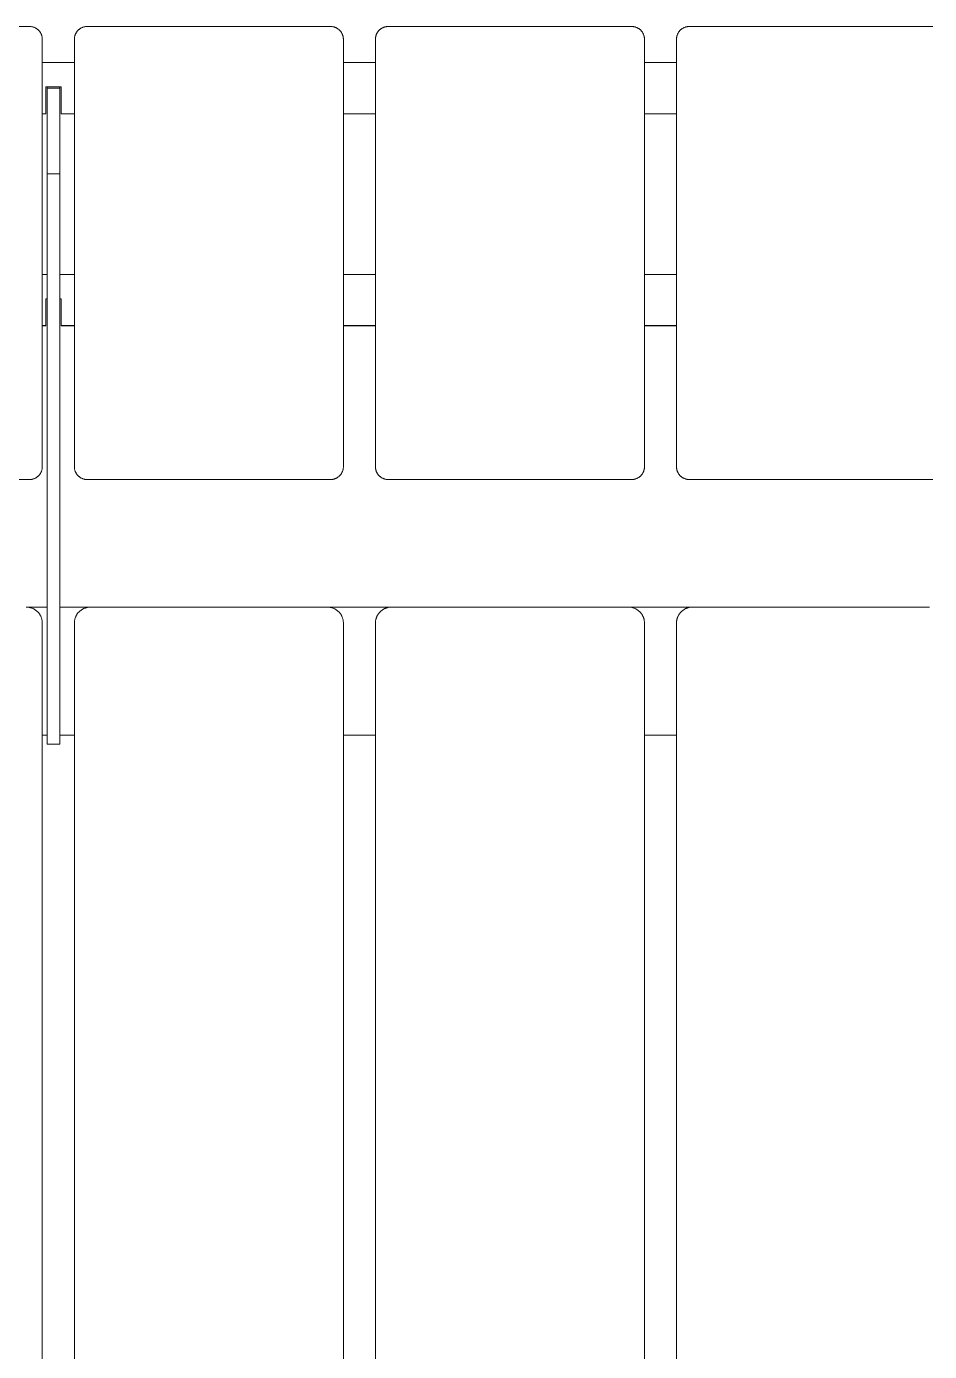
# Model space of a CAD drawing. Header units: inches. Extents: x -6 to 165, y -5 to 126.
# Drawn here: x 27.56 to 38.66, y 55.09 to 71.38 of the extents above; entities that cross this region are included whole.
import ezdxf

# ---------------------------------------------------------------- set-up
doc = ezdxf.new("R2010")
doc.units = ezdxf.units.IN
doc.layers.add('ZANO_R', color=7, linetype='Continuous', lineweight=0)

msp = doc.modelspace()

# ---------------------------------------------------------------- linework, layer by layer
at = {"layer": 'ZANO_R'}
for p, q in [((24.60321, 71.38154), (27.59634, 71.38154)), ((27.59634, 71.38154), (27.60171, 71.38145)), ((27.60171, 71.38145), (27.60709, 71.38117)), ((27.60709, 71.38117), (27.61245, 71.38071)), ((27.61245, 71.38071), (27.61779, 71.38007)), ((27.61779, 71.38007), (27.6231, 71.37925)), ((27.6231, 71.37925), (27.62839, 71.37824)), ((27.62839, 71.37824), (27.63363, 71.37706)), ((27.63363, 71.37706), (27.63884, 71.3757)), ((27.63884, 71.3757), (27.64399, 71.37416)), ((27.64399, 71.37416), (27.64909, 71.37244)), ((27.64909, 71.37244), (27.65413, 71.37056)), ((27.65413, 71.37056), (27.6591, 71.3685)), ((27.6591, 71.3685), (27.66399, 71.36627)), ((27.66399, 71.36627), (27.66881, 71.36388)), ((27.66881, 71.36388), (27.67355, 71.36132)), ((27.67355, 71.36132), (27.67819, 71.35861)), ((27.67819, 71.35861), (27.68274, 71.35573)), ((27.68274, 71.35573), (27.68718, 71.35271)), ((27.68718, 71.35271), (27.69152, 71.34953)), ((27.69152, 71.34953), (27.69575, 71.34621)), ((27.69575, 71.34621), (27.69987, 71.34274)), ((28.2017, 71.34274), (28.20582, 71.34621)), ((28.20582, 71.34621), (28.21005, 71.34953)), ((28.21005, 71.34953), (28.21439, 71.35271)), ((28.21439, 71.35271), (28.21884, 71.35573)), ((28.21884, 71.35573), (28.22338, 71.35861)), ((28.22338, 71.35861), (28.22803, 71.36132)), ((28.22803, 71.36132), (28.23276, 71.36388)), ((28.23276, 71.36388), (28.23758, 71.36627)), ((28.23758, 71.36627), (28.24247, 71.3685)), ((28.24247, 71.3685), (28.24744, 71.37056)), ((28.24744, 71.37056), (28.25248, 71.37244)), ((28.25248, 71.37244), (28.25758, 71.37416)), ((28.25758, 71.37416), (28.26273, 71.3757)), ((28.26273, 71.3757), (28.26794, 71.37706)), ((28.26794, 71.37706), (28.27318, 71.37824)), ((28.27318, 71.37824), (28.27847, 71.37925)), ((28.27847, 71.37925), (28.28378, 71.38007)), ((28.28378, 71.38007), (28.28913, 71.38071)), ((28.28913, 71.38071), (28.29448, 71.38117)), ((28.29448, 71.38117), (28.29986, 71.38145)), ((28.29986, 71.38145), (28.30524, 71.38154)), ((28.30524, 71.38154), (31.29836, 71.38154)), ((31.29836, 71.38154), (31.30374, 71.38145)), ((31.30374, 71.38145), (31.30911, 71.38117)), ((31.30911, 71.38117), (31.31447, 71.38071)), ((31.31447, 71.38071), (31.31981, 71.38007)), ((31.31981, 71.38007), (31.32513, 71.37925)), ((31.32513, 71.37925), (31.33041, 71.37824)), ((31.33041, 71.37824), (31.33566, 71.37706)), ((31.33566, 71.37706), (31.34087, 71.3757)), ((31.34087, 71.3757), (31.34602, 71.37416)), ((31.34602, 71.37416), (31.35112, 71.37244)), ((31.35112, 71.37244), (31.35616, 71.37056)), ((31.35616, 71.37056), (31.36113, 71.3685)), ((31.36113, 71.3685), (31.36602, 71.36627)), ((31.36602, 71.36627), (31.37084, 71.36388)), ((31.37084, 71.36388), (31.37557, 71.36132)), ((31.37557, 71.36132), (31.38022, 71.35861)), ((31.38022, 71.35861), (31.38476, 71.35573)), ((31.38476, 71.35573), (31.38921, 71.35271)), ((31.38921, 71.35271), (31.39355, 71.34953)), ((31.39355, 71.34953), (31.39778, 71.34621)), ((31.39778, 71.34621), (31.4019, 71.34274)), ((31.90373, 71.34274), (31.90785, 71.34621)), ((31.90785, 71.34621), (31.91208, 71.34953)), ((31.91208, 71.34953), (31.91642, 71.35271)), ((31.91642, 71.35271), (31.92086, 71.35573)), ((31.92086, 71.35573), (31.92541, 71.35861)), ((31.92541, 71.35861), (31.93005, 71.36132)), ((31.93005, 71.36132), (31.93479, 71.36388)), ((31.93479, 71.36388), (31.9396, 71.36627)), ((31.9396, 71.36627), (31.9445, 71.3685)), ((31.9445, 71.3685), (31.94947, 71.37056)), ((31.94947, 71.37056), (31.95451, 71.37244)), ((31.95451, 71.37244), (31.95961, 71.37416)), ((31.95961, 71.37416), (31.96476, 71.3757)), ((31.96476, 71.3757), (31.96996, 71.37706)), ((31.96996, 71.37706), (31.97521, 71.37824)), ((31.97521, 71.37824), (31.9805, 71.37925)), ((31.9805, 71.37925), (31.98581, 71.38007)), ((31.98581, 71.38007), (31.99115, 71.38071)), ((31.99115, 71.38071), (31.99651, 71.38117)), ((31.99651, 71.38117), (32.00188, 71.38145)), ((32.00188, 71.38145), (32.00726, 71.38154)), ((32.00726, 71.38154), (35.00039, 71.38154)), ((35.00039, 71.38154), (35.00577, 71.38145)), ((35.00577, 71.38145), (35.01114, 71.38117)), ((35.01114, 71.38117), (35.0165, 71.38071)), ((35.0165, 71.38071), (35.02184, 71.38007)), ((35.02184, 71.38007), (35.02716, 71.37925)), ((35.02716, 71.37925), (35.03244, 71.37824)), ((35.03244, 71.37824), (35.03769, 71.37706)), ((35.03769, 71.37706), (35.04289, 71.3757)), ((35.04289, 71.3757), (35.04805, 71.37416)), ((35.04805, 71.37416), (35.05315, 71.37244)), ((35.05315, 71.37244), (35.05818, 71.37056)), ((35.05818, 71.37056), (35.06315, 71.3685)), ((35.06315, 71.3685), (35.06805, 71.36627)), ((35.06805, 71.36627), (35.07287, 71.36388)), ((35.07287, 71.36388), (35.0776, 71.36132)), ((35.0776, 71.36132), (35.08224, 71.35861)), ((35.08224, 71.35861), (35.08679, 71.35573)), ((35.08679, 71.35573), (35.09124, 71.35271)), ((35.09124, 71.35271), (35.09558, 71.34953)), ((35.09558, 71.34953), (35.09981, 71.34621)), ((35.09981, 71.34621), (35.10392, 71.34274)), ((35.60576, 71.34274), (35.60987, 71.34621)), ((35.60987, 71.34621), (35.6141, 71.34953)), ((35.6141, 71.34953), (35.61844, 71.35271)), ((35.61844, 71.35271), (35.62289, 71.35573)), ((35.62289, 71.35573), (35.62744, 71.35861)), ((35.62744, 71.35861), (35.63208, 71.36132)), ((35.63208, 71.36132), (35.63681, 71.36388)), ((35.63681, 71.36388), (35.64163, 71.36627)), ((35.64163, 71.36627), (35.64653, 71.3685)), ((35.64653, 71.3685), (35.6515, 71.37056)), ((35.6515, 71.37056), (35.65654, 71.37244)), ((35.65654, 71.37244), (35.66163, 71.37416)), ((35.66163, 71.37416), (35.66679, 71.3757)), ((35.66679, 71.3757), (35.67199, 71.37706)), ((35.67199, 71.37706), (35.67724, 71.37824)), ((35.67724, 71.37824), (35.68252, 71.37925)), ((35.68252, 71.37925), (35.68784, 71.38007)), ((35.68784, 71.38007), (35.69318, 71.38071)), ((35.69318, 71.38071), (35.69854, 71.38117)), ((35.69854, 71.38117), (35.70391, 71.38145)), ((35.70391, 71.38145), (35.70929, 71.38154)), ((35.70929, 71.38154), (38.70242, 71.38154)), ((27.69987, 71.34274), (27.70386, 71.33914)), ((27.70386, 71.33914), (27.70773, 71.3354)), ((27.70773, 71.3354), (27.71147, 71.33153)), ((27.71147, 71.33153), (27.71507, 71.32754)), ((27.71507, 71.32754), (27.71854, 71.32342)), ((27.71854, 71.32342), (27.72186, 71.31919)), ((27.72186, 71.31919), (27.72504, 71.31485)), ((27.72504, 71.31485), (27.72806, 71.31041)), ((27.72806, 71.31041), (27.73094, 71.30586)), ((27.73094, 71.30586), (27.73365, 71.30121)), ((27.73365, 71.30121), (27.73621, 71.29648)), ((27.73621, 71.29648), (27.7386, 71.29166)), ((27.7386, 71.29166), (27.74083, 71.28677)), ((27.74083, 71.28677), (27.74289, 71.2818)), ((27.74289, 71.2818), (27.74477, 71.27676)), ((27.74477, 71.27676), (27.74649, 71.27166)), ((27.74649, 71.27166), (27.74803, 71.26651)), ((27.74803, 71.26651), (27.74939, 71.2613)), ((27.74939, 71.2613), (27.75057, 71.25606)), ((27.75057, 71.25606), (27.75158, 71.25077)), ((27.75158, 71.25077), (27.7524, 71.24546)), ((27.7524, 71.24546), (27.75304, 71.24012)), ((27.75304, 71.24012), (27.7535, 71.23476)), ((27.7535, 71.23476), (27.75378, 71.22938)), ((27.75378, 71.22938), (27.75387, 71.22401)), ((27.75387, 69.96671), (27.75387, 71.22401)), ((28.1477, 71.22401), (28.14779, 71.22938)), ((28.1477, 71.22401), (28.1477, 69.96671)), ((28.14779, 71.22938), (28.14807, 71.23476)), ((28.14807, 71.23476), (28.14853, 71.24012)), ((28.14853, 71.24012), (28.14917, 71.24546)), ((28.14917, 71.24546), (28.14999, 71.25077)), ((28.14999, 71.25077), (28.151, 71.25606)), ((28.151, 71.25606), (28.15218, 71.2613)), ((28.15218, 71.2613), (28.15354, 71.26651)), ((28.15354, 71.26651), (28.15508, 71.27166)), ((28.15508, 71.27166), (28.1568, 71.27676)), ((28.1568, 71.27676), (28.15869, 71.2818)), ((28.15869, 71.2818), (28.16074, 71.28677)), ((28.16074, 71.28677), (28.16297, 71.29166)), ((28.16297, 71.29166), (28.16536, 71.29648)), ((28.16536, 71.29648), (28.16792, 71.30121)), ((28.16792, 71.30121), (28.17064, 71.30586)), ((28.17064, 71.30586), (28.17351, 71.31041)), ((28.17351, 71.31041), (28.17654, 71.31485)), ((28.17654, 71.31485), (28.17971, 71.31919)), ((28.17971, 71.31919), (28.18304, 71.32342)), ((28.18304, 71.32342), (28.1865, 71.32754)), ((28.1865, 71.32754), (28.1901, 71.33153)), ((28.1901, 71.33153), (28.19384, 71.3354)), ((28.19384, 71.3354), (28.19771, 71.33914)), ((28.19771, 71.33914), (28.2017, 71.34274)), ((31.4019, 71.34274), (31.40589, 71.33914)), ((31.40589, 71.33914), (31.40976, 71.3354)), ((31.40976, 71.3354), (31.41349, 71.33153)), ((31.41349, 71.33153), (31.4171, 71.32754)), ((31.4171, 71.32754), (31.42056, 71.32342)), ((31.42056, 71.32342), (31.42389, 71.31919)), ((31.42389, 71.31919), (31.42706, 71.31485)), ((31.42706, 71.31485), (31.43009, 71.31041)), ((31.43009, 71.31041), (31.43296, 71.30586)), ((31.43296, 71.30586), (31.43568, 71.30121)), ((31.43568, 71.30121), (31.43824, 71.29648)), ((31.43824, 71.29648), (31.44063, 71.29166)), ((31.44063, 71.29166), (31.44285, 71.28677)), ((31.44285, 71.28677), (31.44491, 71.2818)), ((31.44491, 71.2818), (31.4468, 71.27676)), ((31.4468, 71.27676), (31.44852, 71.27166)), ((31.44852, 71.27166), (31.45006, 71.26651)), ((31.45006, 71.26651), (31.45142, 71.2613)), ((31.45142, 71.2613), (31.4526, 71.25606)), ((31.4526, 71.25606), (31.45361, 71.25077)), ((31.45361, 71.25077), (31.45443, 71.24546)), ((31.45443, 71.24546), (31.45507, 71.24012)), ((31.45507, 71.24012), (31.45553, 71.23476)), ((31.45553, 71.23476), (31.45581, 71.22938)), ((31.45581, 71.22938), (31.4559, 71.22401)), ((31.4559, 69.96671), (31.4559, 71.22401)), ((31.84973, 71.22401), (31.84982, 71.22938)), ((31.84973, 71.22401), (31.84973, 69.96671)), ((31.84982, 71.22938), (31.8501, 71.23476)), ((31.8501, 71.23476), (31.85056, 71.24012)), ((31.85056, 71.24012), (31.8512, 71.24546)), ((31.8512, 71.24546), (31.85202, 71.25077)), ((31.85202, 71.25077), (31.85302, 71.25606)), ((31.85302, 71.25606), (31.85421, 71.2613)), ((31.85421, 71.2613), (31.85557, 71.26651)), ((31.85557, 71.26651), (31.85711, 71.27166)), ((31.85711, 71.27166), (31.85883, 71.27676)), ((31.85883, 71.27676), (31.86071, 71.2818)), ((31.86071, 71.2818), (31.86277, 71.28677)), ((31.86277, 71.28677), (31.865, 71.29166)), ((31.865, 71.29166), (31.86739, 71.29648)), ((31.86739, 71.29648), (31.86995, 71.30121)), ((31.86995, 71.30121), (31.87266, 71.30586)), ((31.87266, 71.30586), (31.87554, 71.31041)), ((31.87554, 71.31041), (31.87856, 71.31485)), ((31.87856, 71.31485), (31.88174, 71.31919)), ((31.88174, 71.31919), (31.88506, 71.32342)), ((31.88506, 71.32342), (31.88853, 71.32754)), ((31.88853, 71.32754), (31.89213, 71.33153)), ((31.89213, 71.33153), (31.89587, 71.3354)), ((31.89587, 71.3354), (31.89974, 71.33914)), ((31.89974, 71.33914), (31.90373, 71.34274)), ((35.10392, 71.34274), (35.10792, 71.33914)), ((35.10792, 71.33914), (35.11178, 71.3354)), ((35.11178, 71.3354), (35.11552, 71.33153)), ((35.11552, 71.33153), (35.11913, 71.32754)), ((35.11913, 71.32754), (35.12259, 71.32342)), ((35.12259, 71.32342), (35.12591, 71.31919)), ((35.12591, 71.31919), (35.12909, 71.31485)), ((35.12909, 71.31485), (35.13212, 71.31041)), ((35.13212, 71.31041), (35.13499, 71.30586)), ((35.13499, 71.30586), (35.13771, 71.30121)), ((35.13771, 71.30121), (35.14026, 71.29648)), ((35.14026, 71.29648), (35.14266, 71.29166)), ((35.14266, 71.29166), (35.14488, 71.28677)), ((35.14488, 71.28677), (35.14694, 71.2818)), ((35.14694, 71.2818), (35.14883, 71.27676)), ((35.14883, 71.27676), (35.15054, 71.27166)), ((35.15054, 71.27166), (35.15208, 71.26651)), ((35.15208, 71.26651), (35.15345, 71.2613)), ((35.15345, 71.2613), (35.15463, 71.25606)), ((35.15463, 71.25606), (35.15563, 71.25077)), ((35.15563, 71.25077), (35.15646, 71.24546)), ((35.15646, 71.24546), (35.1571, 71.24012)), ((35.1571, 71.24012), (35.15756, 71.23476)), ((35.15756, 71.23476), (35.15783, 71.22938)), ((35.15783, 71.22938), (35.15792, 71.22401)), ((35.15792, 69.96671), (35.15792, 71.22401)), ((35.55176, 71.22401), (35.55185, 71.22938)), ((35.55176, 71.22401), (35.55176, 69.96671)), ((35.55185, 71.22938), (35.55212, 71.23476)), ((35.55212, 71.23476), (35.55258, 71.24012)), ((35.55258, 71.24012), (35.55322, 71.24546)), ((35.55322, 71.24546), (35.55405, 71.25077)), ((35.55405, 71.25077), (35.55505, 71.25606)), ((35.55505, 71.25606), (35.55624, 71.2613)), ((35.55624, 71.2613), (35.5576, 71.26651)), ((35.5576, 71.26651), (35.55914, 71.27166)), ((35.55914, 71.27166), (35.56085, 71.27676)), ((35.56085, 71.27676), (35.56274, 71.2818)), ((35.56274, 71.2818), (35.5648, 71.28677)), ((35.5648, 71.28677), (35.56703, 71.29166)), ((35.56703, 71.29166), (35.56942, 71.29648)), ((35.56942, 71.29648), (35.57197, 71.30121)), ((35.57197, 71.30121), (35.57469, 71.30586)), ((35.57469, 71.30586), (35.57756, 71.31041)), ((35.57756, 71.31041), (35.58059, 71.31485)), ((35.58059, 71.31485), (35.58377, 71.31919)), ((35.58377, 71.31919), (35.58709, 71.32342)), ((35.58709, 71.32342), (35.59056, 71.32754)), ((35.59056, 71.32754), (35.59416, 71.33153)), ((35.59416, 71.33153), (35.5979, 71.3354)), ((35.5979, 71.3354), (35.60177, 71.33914)), ((35.60177, 71.33914), (35.60576, 71.34274)), ((28.1477, 70.93929), (27.75387, 70.93929)), ((31.84973, 70.93929), (31.4559, 70.93929)), ((35.55176, 70.93929), (35.15792, 70.93929)), ((27.79719, 70.30917), (27.79719, 70.63998)), ((27.79719, 70.63998), (27.98623, 70.63998)), ((27.79719, 70.63895), (27.98623, 70.63895)), ((27.81294, 70.62423), (27.81294, 70.63895)), ((27.81294, 69.5702), (27.81294, 70.62423)), ((27.97048, 70.62423), (27.81294, 70.62423)), ((27.97048, 70.62423), (27.97048, 70.63895)), ((27.97048, 69.5702), (27.97048, 70.62423)), ((27.98623, 70.63998), (27.98623, 70.30917)), ((27.75387, 70.30917), (27.79719, 70.30917)), ((27.79719, 70.30814), (27.75387, 70.30814)), ((27.79719, 70.30917), (27.79719, 70.30814)), ((27.98623, 70.30814), (27.98623, 70.30917)), ((27.98623, 70.30917), (28.1477, 70.30917)), ((28.1477, 70.30814), (27.98623, 70.30814)), ((31.4559, 70.30917), (31.84973, 70.30917)), ((31.84973, 70.30814), (31.4559, 70.30814)), ((35.15792, 70.30917), (35.55176, 70.30917)), ((35.55176, 70.30814), (35.15792, 70.30814)), ((27.75387, 65.96983), (27.75387, 69.96671)), ((28.1477, 69.96671), (28.1477, 65.96983)), ((31.4559, 65.96983), (31.4559, 69.96671)), ((31.84973, 69.96671), (31.84973, 65.96983)), ((35.15792, 65.96983), (35.15792, 69.96671)), ((35.55176, 69.96671), (35.55176, 65.96983)), ((27.81294, 69.5702), (27.97048, 69.5702)), ((27.81294, 64.81331), (27.81294, 69.5702)), ((27.97048, 64.81331), (27.97048, 69.5702)), ((27.81294, 68.33429), (27.75387, 68.33429)), ((28.1477, 68.33429), (27.97048, 68.33429)), ((31.84973, 68.33429), (31.4559, 68.33429)), ((35.55176, 68.33429), (35.15792, 68.33429)), ((27.79719, 67.70417), (27.79719, 68.03498)), ((27.79719, 68.03498), (27.81294, 68.03498)), ((27.79719, 68.03395), (27.81294, 68.03395)), ((27.97048, 68.03498), (27.98623, 68.03498)), ((27.97048, 68.03395), (27.98623, 68.03395)), ((27.98623, 68.03498), (27.98623, 67.70417)), ((27.75387, 67.70417), (27.79719, 67.70417)), ((27.79719, 67.70314), (27.75387, 67.70314)), ((27.79719, 67.70417), (27.79719, 67.70314)), ((27.98623, 67.70314), (27.98623, 67.70417)), ((27.98623, 67.70417), (28.1477, 67.70417)), ((28.1477, 67.70314), (27.98623, 67.70314)), ((31.4559, 67.70417), (31.84973, 67.70417)), ((31.84973, 67.70314), (31.4559, 67.70314)), ((35.15792, 67.70417), (35.55176, 67.70417)), ((35.55176, 67.70314), (35.15792, 67.70314)), ((27.75387, 65.96983), (27.75378, 65.96445)), ((28.14779, 65.96445), (28.1477, 65.96983)), ((31.4559, 65.96983), (31.45581, 65.96445)), ((31.84982, 65.96445), (31.84973, 65.96983)), ((35.15792, 65.96983), (35.15783, 65.96445)), ((35.55185, 65.96445), (35.55176, 65.96983)), ((27.59634, 65.81229), (24.60321, 65.81229)), ((27.60171, 65.81239), (27.59634, 65.81229)), ((27.60709, 65.81266), (27.60171, 65.81239)), ((27.61245, 65.81312), (27.60709, 65.81266)), ((27.61779, 65.81376), (27.61245, 65.81312)), ((27.6231, 65.81458), (27.61779, 65.81376)), ((27.62839, 65.81559), (27.6231, 65.81458)), ((27.63363, 65.81677), (27.62839, 65.81559)), ((27.63884, 65.81814), (27.63363, 65.81677)), ((27.64399, 65.81967), (27.63884, 65.81814)), ((27.64909, 65.82139), (27.64399, 65.81967)), ((27.65413, 65.82328), (27.64909, 65.82139)), ((27.6591, 65.82534), (27.65413, 65.82328)), ((27.66399, 65.82756), (27.6591, 65.82534)), ((27.66881, 65.82996), (27.66399, 65.82756)), ((27.67355, 65.83251), (27.66881, 65.82996)), ((27.67819, 65.83523), (27.67355, 65.83251)), ((27.68274, 65.8381), (27.67819, 65.83523)), ((27.68718, 65.84113), (27.68274, 65.8381)), ((27.69152, 65.8443), (27.68718, 65.84113)), ((27.69575, 65.84763), (27.69152, 65.8443)), ((27.69987, 65.85109), (27.69575, 65.84763)), ((27.70386, 65.8547), (27.69987, 65.85109)), ((27.70773, 65.85843), (27.70386, 65.8547)), ((27.71147, 65.8623), (27.70773, 65.85843)), ((27.71507, 65.8663), (27.71147, 65.8623)), ((27.71854, 65.87041), (27.71507, 65.8663)), ((27.72186, 65.87464), (27.71854, 65.87041)), ((27.72504, 65.87898), (27.72186, 65.87464)), ((27.72806, 65.88343), (27.72504, 65.87898)), ((27.73094, 65.88797), (27.72806, 65.88343)), ((27.73365, 65.89262), (27.73094, 65.88797)), ((27.73621, 65.89735), (27.73365, 65.89262)), ((27.7386, 65.90217), (27.73621, 65.89735)), ((27.74083, 65.90707), (27.7386, 65.90217)), ((27.74289, 65.91203), (27.74083, 65.90707)), ((27.74477, 65.91707), (27.74289, 65.91203)), ((27.74649, 65.92217), (27.74477, 65.91707)), ((27.74803, 65.92732), (27.74649, 65.92217)), ((27.74939, 65.93253), (27.74803, 65.92732)), ((27.75057, 65.93778), (27.74939, 65.93253)), ((27.75158, 65.94306), (27.75057, 65.93778)), ((27.7524, 65.94838), (27.75158, 65.94306)), ((27.75304, 65.95372), (27.7524, 65.94838)), ((27.7535, 65.95908), (27.75304, 65.95372)), ((27.75378, 65.96445), (27.7535, 65.95908)), ((28.14807, 65.95908), (28.14779, 65.96445)), ((28.14853, 65.95372), (28.14807, 65.95908)), ((28.14917, 65.94838), (28.14853, 65.95372)), ((28.14999, 65.94306), (28.14917, 65.94838)), ((28.151, 65.93778), (28.14999, 65.94306)), ((28.15218, 65.93253), (28.151, 65.93778)), ((28.15354, 65.92732), (28.15218, 65.93253)), ((28.15508, 65.92217), (28.15354, 65.92732)), ((28.1568, 65.91707), (28.15508, 65.92217)), ((28.15869, 65.91203), (28.1568, 65.91707)), ((28.16074, 65.90707), (28.15869, 65.91203)), ((28.16297, 65.90217), (28.16074, 65.90707)), ((28.16536, 65.89735), (28.16297, 65.90217)), ((28.16792, 65.89262), (28.16536, 65.89735)), ((28.17064, 65.88797), (28.16792, 65.89262)), ((28.17351, 65.88343), (28.17064, 65.88797)), ((28.17654, 65.87898), (28.17351, 65.88343)), ((28.17971, 65.87464), (28.17654, 65.87898)), ((28.18304, 65.87041), (28.17971, 65.87464)), ((28.1865, 65.8663), (28.18304, 65.87041)), ((28.1901, 65.8623), (28.1865, 65.8663)), ((28.19384, 65.85843), (28.1901, 65.8623)), ((28.19771, 65.8547), (28.19384, 65.85843)), ((28.2017, 65.85109), (28.19771, 65.8547)), ((28.20582, 65.84763), (28.2017, 65.85109)), ((28.21005, 65.8443), (28.20582, 65.84763)), ((28.21439, 65.84113), (28.21005, 65.8443)), ((28.21884, 65.8381), (28.21439, 65.84113)), ((28.22338, 65.83523), (28.21884, 65.8381)), ((28.22803, 65.83251), (28.22338, 65.83523)), ((28.23276, 65.82996), (28.22803, 65.83251)), ((28.23758, 65.82756), (28.23276, 65.82996)), ((28.24247, 65.82534), (28.23758, 65.82756)), ((28.24744, 65.82328), (28.24247, 65.82534)), ((28.25248, 65.82139), (28.24744, 65.82328)), ((28.25758, 65.81967), (28.25248, 65.82139)), ((28.26273, 65.81814), (28.25758, 65.81967)), ((28.26794, 65.81677), (28.26273, 65.81814)), ((28.27318, 65.81559), (28.26794, 65.81677)), ((28.27847, 65.81458), (28.27318, 65.81559)), ((28.28378, 65.81376), (28.27847, 65.81458)), ((28.28913, 65.81312), (28.28378, 65.81376)), ((28.29448, 65.81266), (28.28913, 65.81312)), ((28.29986, 65.81239), (28.29448, 65.81266)), ((28.30524, 65.81229), (28.29986, 65.81239)), ((31.29836, 65.81229), (28.30524, 65.81229)), ((31.30374, 65.81239), (31.29836, 65.81229)), ((31.30911, 65.81266), (31.30374, 65.81239)), ((31.31447, 65.81312), (31.30911, 65.81266)), ((31.31981, 65.81376), (31.31447, 65.81312)), ((31.32513, 65.81458), (31.31981, 65.81376)), ((31.33041, 65.81559), (31.32513, 65.81458)), ((31.33566, 65.81677), (31.33041, 65.81559)), ((31.34087, 65.81814), (31.33566, 65.81677)), ((31.34602, 65.81967), (31.34087, 65.81814)), ((31.35112, 65.82139), (31.34602, 65.81967)), ((31.35616, 65.82328), (31.35112, 65.82139)), ((31.36113, 65.82534), (31.35616, 65.82328)), ((31.36602, 65.82756), (31.36113, 65.82534)), ((31.37084, 65.82996), (31.36602, 65.82756)), ((31.37557, 65.83251), (31.37084, 65.82996)), ((31.38022, 65.83523), (31.37557, 65.83251)), ((31.38476, 65.8381), (31.38022, 65.83523)), ((31.38921, 65.84113), (31.38476, 65.8381)), ((31.39355, 65.8443), (31.38921, 65.84113)), ((31.39778, 65.84763), (31.39355, 65.8443)), ((31.4019, 65.85109), (31.39778, 65.84763)), ((31.40589, 65.8547), (31.4019, 65.85109)), ((31.40976, 65.85843), (31.40589, 65.8547)), ((31.41349, 65.8623), (31.40976, 65.85843)), ((31.4171, 65.8663), (31.41349, 65.8623)), ((31.42056, 65.87041), (31.4171, 65.8663)), ((31.42389, 65.87464), (31.42056, 65.87041)), ((31.42706, 65.87898), (31.42389, 65.87464)), ((31.43009, 65.88343), (31.42706, 65.87898)), ((31.43296, 65.88797), (31.43009, 65.88343)), ((31.43568, 65.89262), (31.43296, 65.88797)), ((31.43824, 65.89735), (31.43568, 65.89262)), ((31.44063, 65.90217), (31.43824, 65.89735)), ((31.44285, 65.90707), (31.44063, 65.90217)), ((31.44491, 65.91203), (31.44285, 65.90707)), ((31.4468, 65.91707), (31.44491, 65.91203)), ((31.44852, 65.92217), (31.4468, 65.91707)), ((31.45006, 65.92732), (31.44852, 65.92217)), ((31.45142, 65.93253), (31.45006, 65.92732)), ((31.4526, 65.93778), (31.45142, 65.93253)), ((31.45361, 65.94306), (31.4526, 65.93778)), ((31.45443, 65.94838), (31.45361, 65.94306)), ((31.45507, 65.95372), (31.45443, 65.94838)), ((31.45553, 65.95908), (31.45507, 65.95372)), ((31.45581, 65.96445), (31.45553, 65.95908)), ((31.8501, 65.95908), (31.84982, 65.96445)), ((31.85056, 65.95372), (31.8501, 65.95908)), ((31.8512, 65.94838), (31.85056, 65.95372)), ((31.85202, 65.94306), (31.8512, 65.94838)), ((31.85302, 65.93778), (31.85202, 65.94306)), ((31.85421, 65.93253), (31.85302, 65.93778)), ((31.85557, 65.92732), (31.85421, 65.93253)), ((31.85711, 65.92217), (31.85557, 65.92732)), ((31.85883, 65.91707), (31.85711, 65.92217)), ((31.86071, 65.91203), (31.85883, 65.91707)), ((31.86277, 65.90707), (31.86071, 65.91203)), ((31.865, 65.90217), (31.86277, 65.90707)), ((31.86739, 65.89735), (31.865, 65.90217)), ((31.86995, 65.89262), (31.86739, 65.89735)), ((31.87266, 65.88797), (31.86995, 65.89262)), ((31.87554, 65.88343), (31.87266, 65.88797)), ((31.87856, 65.87898), (31.87554, 65.88343)), ((31.88174, 65.87464), (31.87856, 65.87898)), ((31.88506, 65.87041), (31.88174, 65.87464)), ((31.88853, 65.8663), (31.88506, 65.87041)), ((31.89213, 65.8623), (31.88853, 65.8663)), ((31.89587, 65.85843), (31.89213, 65.8623)), ((31.89974, 65.8547), (31.89587, 65.85843)), ((31.90373, 65.85109), (31.89974, 65.8547)), ((31.90785, 65.84763), (31.90373, 65.85109)), ((31.91208, 65.8443), (31.90785, 65.84763)), ((31.91642, 65.84113), (31.91208, 65.8443)), ((31.92086, 65.8381), (31.91642, 65.84113)), ((31.92541, 65.83523), (31.92086, 65.8381)), ((31.93005, 65.83251), (31.92541, 65.83523)), ((31.93479, 65.82996), (31.93005, 65.83251)), ((31.9396, 65.82756), (31.93479, 65.82996)), ((31.9445, 65.82534), (31.9396, 65.82756)), ((31.94947, 65.82328), (31.9445, 65.82534)), ((31.95451, 65.82139), (31.94947, 65.82328)), ((31.95961, 65.81967), (31.95451, 65.82139)), ((31.96476, 65.81814), (31.95961, 65.81967)), ((31.96996, 65.81677), (31.96476, 65.81814)), ((31.97521, 65.81559), (31.96996, 65.81677)), ((31.9805, 65.81458), (31.97521, 65.81559)), ((31.98581, 65.81376), (31.9805, 65.81458)), ((31.99115, 65.81312), (31.98581, 65.81376)), ((31.99651, 65.81266), (31.99115, 65.81312)), ((32.00188, 65.81239), (31.99651, 65.81266)), ((32.00726, 65.81229), (32.00188, 65.81239)), ((35.00039, 65.81229), (32.00726, 65.81229)), ((35.00577, 65.81239), (35.00039, 65.81229)), ((35.01114, 65.81266), (35.00577, 65.81239)), ((35.0165, 65.81312), (35.01114, 65.81266)), ((35.02184, 65.81376), (35.0165, 65.81312)), ((35.02716, 65.81458), (35.02184, 65.81376)), ((35.03244, 65.81559), (35.02716, 65.81458)), ((35.03769, 65.81677), (35.03244, 65.81559)), ((35.04289, 65.81814), (35.03769, 65.81677)), ((35.04805, 65.81967), (35.04289, 65.81814)), ((35.05315, 65.82139), (35.04805, 65.81967)), ((35.05818, 65.82328), (35.05315, 65.82139)), ((35.06315, 65.82534), (35.05818, 65.82328)), ((35.06805, 65.82756), (35.06315, 65.82534)), ((35.07287, 65.82996), (35.06805, 65.82756)), ((35.0776, 65.83251), (35.07287, 65.82996)), ((35.08224, 65.83523), (35.0776, 65.83251)), ((35.08679, 65.8381), (35.08224, 65.83523)), ((35.09124, 65.84113), (35.08679, 65.8381)), ((35.09558, 65.8443), (35.09124, 65.84113)), ((35.09981, 65.84763), (35.09558, 65.8443)), ((35.10392, 65.85109), (35.09981, 65.84763)), ((35.10792, 65.8547), (35.10392, 65.85109)), ((35.11178, 65.85843), (35.10792, 65.8547)), ((35.11552, 65.8623), (35.11178, 65.85843)), ((35.11913, 65.8663), (35.11552, 65.8623)), ((35.12259, 65.87041), (35.11913, 65.8663)), ((35.12591, 65.87464), (35.12259, 65.87041)), ((35.12909, 65.87898), (35.12591, 65.87464)), ((35.13212, 65.88343), (35.12909, 65.87898)), ((35.13499, 65.88797), (35.13212, 65.88343)), ((35.13771, 65.89262), (35.13499, 65.88797)), ((35.14026, 65.89735), (35.13771, 65.89262)), ((35.14266, 65.90217), (35.14026, 65.89735)), ((35.14488, 65.90707), (35.14266, 65.90217)), ((35.14694, 65.91203), (35.14488, 65.90707)), ((35.14883, 65.91707), (35.14694, 65.91203)), ((35.15054, 65.92217), (35.14883, 65.91707)), ((35.15208, 65.92732), (35.15054, 65.92217)), ((35.15345, 65.93253), (35.15208, 65.92732)), ((35.15463, 65.93778), (35.15345, 65.93253)), ((35.15563, 65.94306), (35.15463, 65.93778)), ((35.15646, 65.94838), (35.15563, 65.94306)), ((35.1571, 65.95372), (35.15646, 65.94838)), ((35.15756, 65.95908), (35.1571, 65.95372)), ((35.15783, 65.96445), (35.15756, 65.95908)), ((35.55212, 65.95908), (35.55185, 65.96445)), ((35.55258, 65.95372), (35.55212, 65.95908)), ((35.55322, 65.94838), (35.55258, 65.95372)), ((35.55405, 65.94306), (35.55322, 65.94838)), ((35.55505, 65.93778), (35.55405, 65.94306)), ((35.55624, 65.93253), (35.55505, 65.93778)), ((35.5576, 65.92732), (35.55624, 65.93253)), ((35.55914, 65.92217), (35.5576, 65.92732)), ((35.56085, 65.91707), (35.55914, 65.92217)), ((35.56274, 65.91203), (35.56085, 65.91707)), ((35.5648, 65.90707), (35.56274, 65.91203)), ((35.56703, 65.90217), (35.5648, 65.90707)), ((35.56942, 65.89735), (35.56703, 65.90217)), ((35.57197, 65.89262), (35.56942, 65.89735)), ((35.57469, 65.88797), (35.57197, 65.89262)), ((35.57756, 65.88343), (35.57469, 65.88797)), ((35.58059, 65.87898), (35.57756, 65.88343)), ((35.58377, 65.87464), (35.58059, 65.87898)), ((35.58709, 65.87041), (35.58377, 65.87464)), ((35.59056, 65.8663), (35.58709, 65.87041)), ((35.59416, 65.8623), (35.59056, 65.8663)), ((35.5979, 65.85843), (35.59416, 65.8623)), ((35.60177, 65.8547), (35.5979, 65.85843)), ((35.60576, 65.85109), (35.60177, 65.8547)), ((35.60987, 65.84763), (35.60576, 65.85109)), ((35.6141, 65.8443), (35.60987, 65.84763)), ((35.61844, 65.84113), (35.6141, 65.8443)), ((35.62289, 65.8381), (35.61844, 65.84113)), ((35.62744, 65.83523), (35.62289, 65.8381)), ((35.63208, 65.83251), (35.62744, 65.83523)), ((35.63681, 65.82996), (35.63208, 65.83251)), ((35.64163, 65.82756), (35.63681, 65.82996)), ((35.64653, 65.82534), (35.64163, 65.82756)), ((35.6515, 65.82328), (35.64653, 65.82534)), ((35.65654, 65.82139), (35.6515, 65.82328)), ((35.66163, 65.81967), (35.65654, 65.82139)), ((35.66679, 65.81814), (35.66163, 65.81967)), ((35.67199, 65.81677), (35.66679, 65.81814)), ((35.67724, 65.81559), (35.67199, 65.81677)), ((35.68252, 65.81458), (35.67724, 65.81559)), ((35.68784, 65.81376), (35.68252, 65.81458)), ((35.69318, 65.81312), (35.68784, 65.81376)), ((35.69854, 65.81266), (35.69318, 65.81312)), ((35.70391, 65.81239), (35.69854, 65.81266)), ((35.70929, 65.81229), (35.70391, 65.81239)), ((38.70242, 65.81229), (35.70929, 65.81229)), ((27.81294, 64.62745), (27.81294, 64.81331)), ((27.97048, 64.62745), (27.97048, 64.81331)), ((27.81294, 63.58879), (27.81294, 64.62745)), ((27.97048, 63.58879), (27.97048, 64.62745)), ((27.56368, 64.24411), (27.55695, 64.24422)), ((27.81294, 64.24422), (27.56132, 64.24422)), ((27.57039, 64.24376), (27.56368, 64.24411)), ((27.57709, 64.24319), (27.57039, 64.24376)), ((27.58377, 64.24239), (27.57709, 64.24319)), ((27.59041, 64.24136), (27.58377, 64.24239)), ((27.59702, 64.2401), (27.59041, 64.24136)), ((27.60358, 64.23862), (27.59702, 64.2401)), ((27.61008, 64.23692), (27.60358, 64.23862)), ((27.61652, 64.23499), (27.61008, 64.23692)), ((27.6229, 64.23285), (27.61652, 64.23499)), ((27.62919, 64.23049), (27.6229, 64.23285)), ((27.6354, 64.22792), (27.62919, 64.23049)), ((27.64153, 64.22513), (27.6354, 64.22792)), ((27.64755, 64.22214), (27.64153, 64.22513)), ((27.65346, 64.21895), (27.64755, 64.22214)), ((27.65927, 64.21555), (27.65346, 64.21895)), ((27.66495, 64.21196), (27.65927, 64.21555)), ((27.67051, 64.20818), (27.66495, 64.21196)), ((27.67594, 64.20421), (27.67051, 64.20818)), ((27.68122, 64.20005), (27.67594, 64.20421)), ((27.68637, 64.19572), (27.68122, 64.20005)), ((27.69136, 64.19122), (27.68637, 64.19572)), ((27.69619, 64.18655), (27.69136, 64.19122)), ((27.70087, 64.18171), (27.69619, 64.18655)), ((27.70537, 64.17672), (27.70087, 64.18171)), ((28.34025, 64.24422), (27.97048, 64.24422)), ((28.1962, 64.17672), (28.20071, 64.18171)), ((28.20071, 64.18171), (28.20538, 64.18655)), ((28.20538, 64.18655), (28.21021, 64.19122)), ((28.21021, 64.19122), (28.2152, 64.19572)), ((28.2152, 64.19572), (28.22035, 64.20005)), ((28.22035, 64.20005), (28.22563, 64.20421)), ((28.22563, 64.20421), (28.23106, 64.20818)), ((28.23106, 64.20818), (28.23662, 64.21196)), ((28.23662, 64.21196), (28.2423, 64.21555)), ((28.2423, 64.21555), (28.24811, 64.21895)), ((28.24811, 64.21895), (28.25402, 64.22214)), ((28.25402, 64.22214), (28.26005, 64.22513)), ((28.26005, 64.22513), (28.26617, 64.22792)), ((28.26617, 64.22792), (28.27238, 64.23049)), ((28.27238, 64.23049), (28.27868, 64.23285)), ((28.27868, 64.23285), (28.28505, 64.23499)), ((28.28505, 64.23499), (28.29149, 64.23692)), ((28.29149, 64.23692), (28.298, 64.23862)), ((28.298, 64.23862), (28.30455, 64.2401)), ((28.30455, 64.2401), (28.31116, 64.24136)), ((28.31116, 64.24136), (28.31781, 64.24239)), ((28.31781, 64.24239), (28.32448, 64.24319)), ((28.32448, 64.24319), (28.33118, 64.24376)), ((28.33118, 64.24376), (28.3379, 64.24411)), ((28.3379, 64.24411), (28.34462, 64.24422)), ((31.25898, 64.24422), (28.34462, 64.24422)), ((31.2657, 64.24411), (31.25898, 64.24422)), ((32.04228, 64.24422), (31.26335, 64.24422)), ((31.27242, 64.24376), (31.2657, 64.24411)), ((31.27912, 64.24319), (31.27242, 64.24376)), ((31.28579, 64.24239), (31.27912, 64.24319)), ((31.29244, 64.24136), (31.28579, 64.24239)), ((31.29904, 64.2401), (31.29244, 64.24136)), ((31.3056, 64.23862), (31.29904, 64.2401)), ((31.31211, 64.23692), (31.3056, 64.23862)), ((31.31855, 64.23499), (31.31211, 64.23692)), ((31.32492, 64.23285), (31.31855, 64.23499)), ((31.33122, 64.23049), (31.32492, 64.23285)), ((31.33743, 64.22792), (31.33122, 64.23049)), ((31.34355, 64.22513), (31.33743, 64.22792)), ((31.34957, 64.22214), (31.34355, 64.22513)), ((31.35549, 64.21895), (31.34957, 64.22214)), ((31.3613, 64.21555), (31.35549, 64.21895)), ((31.36698, 64.21196), (31.3613, 64.21555)), ((31.37254, 64.20818), (31.36698, 64.21196)), ((31.37796, 64.20421), (31.37254, 64.20818)), ((31.38325, 64.20005), (31.37796, 64.20421)), ((31.38839, 64.19572), (31.38325, 64.20005)), ((31.39339, 64.19122), (31.38839, 64.19572)), ((31.39822, 64.18655), (31.39339, 64.19122)), ((31.40289, 64.18171), (31.39822, 64.18655)), ((31.4074, 64.17672), (31.40289, 64.18171)), ((31.89823, 64.17672), (31.90273, 64.18171)), ((31.90273, 64.18171), (31.90741, 64.18655)), ((31.90741, 64.18655), (31.91224, 64.19122)), ((31.91224, 64.19122), (31.91723, 64.19572)), ((31.91723, 64.19572), (31.92237, 64.20005)), ((31.92237, 64.20005), (31.92766, 64.20421)), ((31.92766, 64.20421), (31.93309, 64.20818)), ((31.93309, 64.20818), (31.93865, 64.21196)), ((31.93865, 64.21196), (31.94433, 64.21555)), ((31.94433, 64.21555), (31.95014, 64.21895)), ((31.95014, 64.21895), (31.95605, 64.22214)), ((31.95605, 64.22214), (31.96207, 64.22513)), ((31.96207, 64.22513), (31.96819, 64.22792)), ((31.96819, 64.22792), (31.97441, 64.23049)), ((31.97441, 64.23049), (31.9807, 64.23285)), ((31.9807, 64.23285), (31.98708, 64.23499)), ((31.98708, 64.23499), (31.99352, 64.23692)), ((31.99352, 64.23692), (32.00002, 64.23862)), ((32.00002, 64.23862), (32.00658, 64.2401)), ((32.00658, 64.2401), (32.01319, 64.24136)), ((32.01319, 64.24136), (32.01983, 64.24239)), ((32.01983, 64.24239), (32.02651, 64.24319)), ((32.02651, 64.24319), (32.03321, 64.24376)), ((32.03321, 64.24376), (32.03992, 64.24411)), ((32.03992, 64.24411), (32.04665, 64.24422)), ((34.96101, 64.24422), (32.04665, 64.24422)), ((34.96773, 64.24411), (34.96101, 64.24422)), ((35.7443, 64.24422), (34.96538, 64.24422)), ((34.97445, 64.24376), (34.96773, 64.24411)), ((34.98115, 64.24319), (34.97445, 64.24376)), ((34.98782, 64.24239), (34.98115, 64.24319)), ((34.99447, 64.24136), (34.98782, 64.24239)), ((35.00107, 64.2401), (34.99447, 64.24136)), ((35.00763, 64.23862), (35.00107, 64.2401)), ((35.01414, 64.23692), (35.00763, 64.23862)), ((35.02058, 64.23499), (35.01414, 64.23692)), ((35.02695, 64.23285), (35.02058, 64.23499)), ((35.03325, 64.23049), (35.02695, 64.23285)), ((35.03946, 64.22792), (35.03325, 64.23049)), ((35.04558, 64.22513), (35.03946, 64.22792)), ((35.0516, 64.22214), (35.04558, 64.22513)), ((35.05752, 64.21895), (35.0516, 64.22214)), ((35.06332, 64.21555), (35.05752, 64.21895)), ((35.06901, 64.21196), (35.06332, 64.21555)), ((35.07457, 64.20818), (35.06901, 64.21196)), ((35.07999, 64.20421), (35.07457, 64.20818)), ((35.08528, 64.20005), (35.07999, 64.20421)), ((35.09042, 64.19572), (35.08528, 64.20005)), ((35.09541, 64.19122), (35.09042, 64.19572)), ((35.10025, 64.18655), (35.09541, 64.19122)), ((35.10492, 64.18171), (35.10025, 64.18655)), ((35.10943, 64.17672), (35.10492, 64.18171)), ((35.60025, 64.17672), (35.60476, 64.18171)), ((35.60476, 64.18171), (35.60943, 64.18655)), ((35.60943, 64.18655), (35.61427, 64.19122)), ((35.61427, 64.19122), (35.61926, 64.19572)), ((35.61926, 64.19572), (35.6244, 64.20005)), ((35.6244, 64.20005), (35.62969, 64.20421)), ((35.62969, 64.20421), (35.63512, 64.20818)), ((35.63512, 64.20818), (35.64067, 64.21196)), ((35.64067, 64.21196), (35.64636, 64.21555)), ((35.64636, 64.21555), (35.65216, 64.21895)), ((35.65216, 64.21895), (35.65808, 64.22214)), ((35.65808, 64.22214), (35.6641, 64.22513)), ((35.6641, 64.22513), (35.67022, 64.22792)), ((35.67022, 64.22792), (35.67643, 64.23049)), ((35.67643, 64.23049), (35.68273, 64.23285)), ((35.68273, 64.23285), (35.6891, 64.23499)), ((35.6891, 64.23499), (35.69555, 64.23692)), ((35.69555, 64.23692), (35.70205, 64.23862)), ((35.70205, 64.23862), (35.70861, 64.2401)), ((35.70861, 64.2401), (35.71522, 64.24136)), ((35.71522, 64.24136), (35.72186, 64.24239)), ((35.72186, 64.24239), (35.72854, 64.24319)), ((35.72854, 64.24319), (35.73524, 64.24376)), ((35.73524, 64.24376), (35.74195, 64.24411)), ((35.74195, 64.24411), (35.74867, 64.24422)), ((38.66304, 64.24422), (35.74867, 64.24422)), ((27.7097, 64.17158), (27.70537, 64.17672)), ((27.71386, 64.16629), (27.7097, 64.17158)), ((27.71783, 64.16086), (27.71386, 64.16629)), ((27.72161, 64.1553), (27.71783, 64.16086)), ((27.7252, 64.14962), (27.72161, 64.1553)), ((27.7286, 64.14381), (27.7252, 64.14962)), ((27.73179, 64.1379), (27.7286, 64.14381)), ((27.73478, 64.13188), (27.73179, 64.1379)), ((27.73757, 64.12576), (27.73478, 64.13188)), ((27.74014, 64.11954), (27.73757, 64.12576)), ((27.7425, 64.11325), (27.74014, 64.11954)), ((27.74464, 64.10687), (27.7425, 64.11325)), ((27.74657, 64.10043), (27.74464, 64.10687)), ((27.74827, 64.09393), (27.74657, 64.10043)), ((27.74975, 64.08737), (27.74827, 64.09393)), ((27.75101, 64.08076), (27.74975, 64.08737)), ((27.75204, 64.07412), (27.75101, 64.08076)), ((27.75284, 64.06744), (27.75204, 64.07412)), ((27.75341, 64.06074), (27.75284, 64.06744)), ((27.75375, 64.05403), (27.75341, 64.06074)), ((27.75387, 64.0473), (27.75375, 64.05403)), ((27.75387, 64.0473), (27.75387, 46.71867)), ((28.1477, 64.0473), (28.14782, 64.05403)), ((28.1477, 46.71867), (28.1477, 64.0473)), ((28.14782, 64.05403), (28.14816, 64.06074)), ((28.14816, 64.06074), (28.14873, 64.06744)), ((28.14873, 64.06744), (28.14954, 64.07412)), ((28.14954, 64.07412), (28.15057, 64.08076)), ((28.15057, 64.08076), (28.15182, 64.08737)), ((28.15182, 64.08737), (28.1533, 64.09393)), ((28.1533, 64.09393), (28.155, 64.10043)), ((28.155, 64.10043), (28.15693, 64.10687)), ((28.15693, 64.10687), (28.15907, 64.11325)), ((28.15907, 64.11325), (28.16143, 64.11954)), ((28.16143, 64.11954), (28.164, 64.12576)), ((28.164, 64.12576), (28.16679, 64.13188)), ((28.16679, 64.13188), (28.16978, 64.1379)), ((28.16978, 64.1379), (28.17297, 64.14381)), ((28.17297, 64.14381), (28.17637, 64.14962)), ((28.17637, 64.14962), (28.17996, 64.1553)), ((28.17996, 64.1553), (28.18374, 64.16086)), ((28.18374, 64.16086), (28.18771, 64.16629)), ((28.18771, 64.16629), (28.19187, 64.17158)), ((28.19187, 64.17158), (28.1962, 64.17672)), ((31.41173, 64.17158), (31.4074, 64.17672)), ((31.41588, 64.16629), (31.41173, 64.17158)), ((31.41986, 64.16086), (31.41588, 64.16629)), ((31.42364, 64.1553), (31.41986, 64.16086)), ((31.42723, 64.14962), (31.42364, 64.1553)), ((31.43062, 64.14381), (31.42723, 64.14962)), ((31.43382, 64.1379), (31.43062, 64.14381)), ((31.43681, 64.13188), (31.43382, 64.1379)), ((31.43959, 64.12576), (31.43681, 64.13188)), ((31.44217, 64.11954), (31.43959, 64.12576)), ((31.44453, 64.11325), (31.44217, 64.11954)), ((31.44667, 64.10687), (31.44453, 64.11325)), ((31.44859, 64.10043), (31.44667, 64.10687)), ((31.4503, 64.09393), (31.44859, 64.10043)), ((31.45178, 64.08737), (31.4503, 64.09393)), ((31.45303, 64.08076), (31.45178, 64.08737)), ((31.45406, 64.07412), (31.45303, 64.08076)), ((31.45486, 64.06744), (31.45406, 64.07412)), ((31.45544, 64.06074), (31.45486, 64.06744)), ((31.45578, 64.05403), (31.45544, 64.06074)), ((31.4559, 64.0473), (31.45578, 64.05403)), ((31.4559, 64.0473), (31.4559, 46.71867)), ((31.84973, 64.0473), (31.84984, 64.05403)), ((31.84973, 46.71867), (31.84973, 64.0473)), ((31.84984, 64.05403), (31.85019, 64.06074)), ((31.85019, 64.06074), (31.85076, 64.06744)), ((31.85076, 64.06744), (31.85156, 64.07412)), ((31.85156, 64.07412), (31.85259, 64.08076)), ((31.85259, 64.08076), (31.85385, 64.08737)), ((31.85385, 64.08737), (31.85533, 64.09393)), ((31.85533, 64.09393), (31.85703, 64.10043)), ((31.85703, 64.10043), (31.85896, 64.10687)), ((31.85896, 64.10687), (31.8611, 64.11325)), ((31.8611, 64.11325), (31.86346, 64.11954)), ((31.86346, 64.11954), (31.86603, 64.12576)), ((31.86603, 64.12576), (31.86882, 64.13188)), ((31.86882, 64.13188), (31.87181, 64.1379)), ((31.87181, 64.1379), (31.875, 64.14381)), ((31.875, 64.14381), (31.8784, 64.14962)), ((31.8784, 64.14962), (31.88199, 64.1553)), ((31.88199, 64.1553), (31.88577, 64.16086)), ((31.88577, 64.16086), (31.88974, 64.16629)), ((31.88974, 64.16629), (31.8939, 64.17158)), ((31.8939, 64.17158), (31.89823, 64.17672)), ((35.11376, 64.17158), (35.10943, 64.17672)), ((35.11791, 64.16629), (35.11376, 64.17158)), ((35.12188, 64.16086), (35.11791, 64.16629)), ((35.12567, 64.1553), (35.12188, 64.16086)), ((35.12926, 64.14962), (35.12567, 64.1553)), ((35.13265, 64.14381), (35.12926, 64.14962)), ((35.13585, 64.1379), (35.13265, 64.14381)), ((35.13884, 64.13188), (35.13585, 64.1379)), ((35.14162, 64.12576), (35.13884, 64.13188)), ((35.14419, 64.11954), (35.14162, 64.12576)), ((35.14655, 64.11325), (35.14419, 64.11954)), ((35.1487, 64.10687), (35.14655, 64.11325)), ((35.15062, 64.10043), (35.1487, 64.10687)), ((35.15233, 64.09393), (35.15062, 64.10043)), ((35.15381, 64.08737), (35.15233, 64.09393)), ((35.15506, 64.08076), (35.15381, 64.08737)), ((35.15609, 64.07412), (35.15506, 64.08076)), ((35.15689, 64.06744), (35.15609, 64.07412)), ((35.15747, 64.06074), (35.15689, 64.06744)), ((35.15781, 64.05403), (35.15747, 64.06074)), ((35.15792, 64.0473), (35.15781, 64.05403)), ((35.15792, 64.0473), (35.15792, 46.71867)), ((35.55176, 64.0473), (35.55187, 64.05403)), ((35.55176, 46.71867), (35.55176, 64.0473)), ((35.55187, 64.05403), (35.55222, 64.06074)), ((35.55222, 64.06074), (35.55279, 64.06744)), ((35.55279, 64.06744), (35.55359, 64.07412)), ((35.55359, 64.07412), (35.55462, 64.08076)), ((35.55462, 64.08076), (35.55588, 64.08737)), ((35.55588, 64.08737), (35.55736, 64.09393)), ((35.55736, 64.09393), (35.55906, 64.10043)), ((35.55906, 64.10043), (35.56098, 64.10687)), ((35.56098, 64.10687), (35.56313, 64.11325)), ((35.56313, 64.11325), (35.56549, 64.11954)), ((35.56549, 64.11954), (35.56806, 64.12576)), ((35.56806, 64.12576), (35.57084, 64.13188)), ((35.57084, 64.13188), (35.57383, 64.1379)), ((35.57383, 64.1379), (35.57703, 64.14381)), ((35.57703, 64.14381), (35.58042, 64.14962)), ((35.58042, 64.14962), (35.58402, 64.1553)), ((35.58402, 64.1553), (35.5878, 64.16086)), ((35.5878, 64.16086), (35.59177, 64.16629)), ((35.59177, 64.16629), (35.59592, 64.17158)), ((35.59592, 64.17158), (35.60025, 64.17672)), ((27.81294, 63.4274), (27.81294, 63.58879)), ((27.97048, 63.4274), (27.97048, 63.58879)), ((27.81294, 62.55751), (27.81294, 63.4274)), ((27.97048, 62.55751), (27.97048, 63.4274)), ((27.75387, 62.66889), (27.81294, 62.66889)), ((27.81294, 62.55751), (27.97048, 62.55751)), ((27.97048, 62.66889), (28.1477, 62.66889)), ((31.4559, 62.66889), (31.84973, 62.66889)), ((35.15792, 62.66889), (35.55176, 62.66889))]:
    msp.add_line(p, q, dxfattribs=at)

doc.saveas('drawing.dxf')
